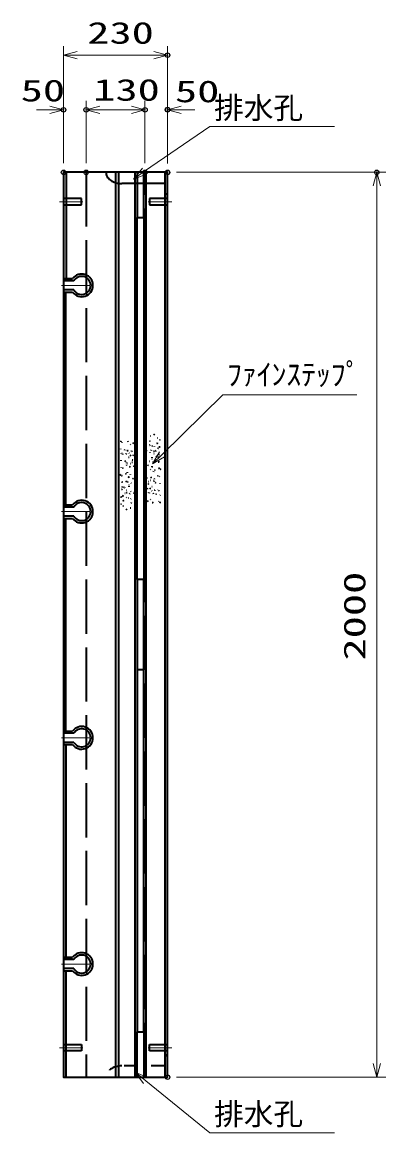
# Model space of a CAD drawing. Units: millimetres on the paper. Extents: x 0 to 841, y 0 to 594.
# Drawn here: x 87.6 to 127.8, y 269.6 to 392.3 of the extents above; entities that cross this region are included whole.
import ezdxf
from ezdxf.enums import TextEntityAlignment as Align

# ---------------------------------------------------------------- set-up
doc = ezdxf.new("R2010")
doc.units = ezdxf.units.MM
doc.header["$PDMODE"] = 32
doc.header["$PDSIZE"] = 0.5
for name, pattern in [('DASHED', [7.5, 6, -1.5]), ('USER1', [50.8, 31.75, -6.35, 6.35, -6.35]), ('USER2', [3, 1.5, -1.5])]:
    doc.linetypes.add(name, pattern=pattern)
for name, color, linetype, lineweight in [('D-BMK（構造物基準線）', 2, 'USER1', 18), ('D-STR-DIM（寸法）', 7, 'Continuous', 13), ('D-STR-HTXT（WS-旗）', 7, 'Continuous', 13), ('D-STR-HTXT（旗上げ）', 7, 'Continuous', 13), ('D-STR（構造物）', 1, 'Continuous', 35)]:
    doc.layers.add(name, color=color, linetype=linetype, lineweight=lineweight)
doc.layers.add('Defpoints_8', color=151, linetype='Continuous')
doc.styles.add('ＭＳ ゴシック', font='')
doc.styles.get('ＭＳ ゴシック').set_extended_font_data('MS Gothic')

# ---------------------------------------------------------------- blocks, each defined once
blk = doc.blocks.new('_Open30')
at = {"color": 7, "linetype": 'Continuous', "lineweight": 13}
for p, q in [((-1, 0.2679), (0, 0)), ((0, 0), (-1, -0.2679)), ((0, 0), (-1, 0))]:
    blk.add_line(p, q, dxfattribs=at)

msp = doc.modelspace()

# ---------------------------------------------------------------- linework, layer by layer
at = {"layer": 'D-BMK（構造物基準線）'}
for p, q in [((91.728, 372.484), (94.32, 372.484)), ((104.152, 372.484), (101.56, 372.484)), ((91.978, 363.234), (95.103, 363.234)), ((91.978, 338.234), (95.103, 338.234)), ((91.978, 313.234), (95.103, 313.234)), ((91.978, 288.234), (95.103, 288.234)), ((91.728, 278.984), (94.32, 278.984)), ((104.152, 278.984), (101.56, 278.984))]:
    msp.add_line(p, q, dxfattribs=at)
at = {"layer": 'D-STR-DIM（寸法）'}
for p, q in [((92.19, 383.631), (92.19, 389.681)), ((103.69, 383.661), (103.69, 389.681)), ((93.69, 388.681), (102.19, 388.681)), ((92.19, 376.734), (92.19, 383.631)), ((94.69, 376.734), (94.69, 383.631)), ((94.69, 376.734), (94.69, 383.631)), ((101.19, 376.734), (101.19, 383.631)), ((101.19, 376.734), (101.19, 383.631)), ((103.69, 376.704), (103.69, 383.631)), ((90.69, 382.631), (89.19, 382.631)), ((96.19, 382.631), (97.69, 382.631)), ((96.19, 382.631), (99.69, 382.631)), ((99.69, 382.631), (98.19, 382.631)), ((105.19, 382.631), (106.69, 382.631)), ((104.69, 375.734), (127.822, 375.734)), ((126.822, 277.234), (126.822, 374.234)), ((104.69, 275.734), (127.822, 275.734))]:
    msp.add_line(p, q, dxfattribs=at)
at = {"layer": 'D-STR-HTXT（WS-旗）'}
for points in [[(122.144, 380.78), (108.355, 380.78), (101.152, 375.839)], [(122.144, 269.586), (108.355, 269.586), (101.282, 275.338)]]:
    msp.add_lwpolyline(points, dxfattribs=at)
at = {"layer": 'D-STR-HTXT（旗上げ）'}
msp.add_lwpolyline([(124.62, 351.143), (109.79, 351.143), (103.082, 344.559)], dxfattribs=at)
at = {"layer": 'D-STR（構造物）'}
for p, q in [((92.49, 375.734), (92.49, 363.984)), ((97.94, 375.734), (97.94, 275.734)), ((98.315, 275.734), (98.315, 375.734)), ((100.065, 375.734), (100.065, 275.734)), ((100.315, 375.734), (100.315, 370.734)), ((101.065, 370.734), (101.065, 375.734)), ((101.315, 275.734), (101.315, 375.734)), ((103.39, 375.734), (103.39, 275.734)), ((92.19, 363.984), (93.19, 363.984)), ((93.324, 363.734), (92.19, 363.734)), ((93.324, 362.734), (92.19, 362.734)), ((92.19, 362.484), (93.19, 362.484)), ((92.44, 338.984), (92.44, 362.484)), ((101.766, 346.613), (101.814, 346.6)), ((102.566, 346.393), (102.616, 346.393)), ((102.833, 346.172), (102.798, 346.136)), ((102.869, 346.136), (102.833, 346.172)), ((98.49, 345.169), (98.486, 345.12)), ((98.639, 345.867), (98.634, 345.817)), ((99.54, 345.677), (99.576, 345.642)), ((99.683, 344.961), (99.683, 344.911)), ((99.743, 344.911), (99.781, 344.943)), ((99.743, 344.911), (99.775, 344.873)), ((100.123, 345.826), (100.144, 345.871)), ((101.253, 345.286), (101.249, 345.336)), ((101.446, 344.888), (101.399, 344.905)), ((101.69, 346.044), (101.725, 346.008)), ((101.752, 345.562), (101.708, 345.537)), ((101.725, 346.008), (101.76, 346.044)), ((101.865, 345.013), (101.824, 344.985)), ((101.865, 345.013), (101.894, 344.972)), ((102.01, 345.462), (101.96, 345.471)), ((102.236, 345.415), (102.253, 345.462)), ((102.375, 344.964), (102.42, 344.985)), ((98.557, 343.863), (98.561, 343.913)), ((98.578, 344.713), (98.611, 344.674)), ((98.709, 344.611), (98.705, 344.561)), ((99.099, 344.609), (99.112, 344.658)), ((99.099, 344.609), (99.147, 344.596)), ((99.44, 344.204), (99.39, 344.204)), ((99.4, 344.723), (99.446, 344.702)), ((99.804, 343.655), (99.754, 343.655)), ((99.79, 343.954), (99.838, 343.967)), ((99.79, 343.954), (99.803, 343.906)), ((100.12, 344.089), (100.137, 344.136)), ((101.144, 344.315), (101.106, 344.283)), ((101.696, 343.824), (101.746, 343.819)), ((101.721, 344.81), (101.742, 344.765)), ((101.939, 344.071), (101.989, 344.071)), ((101.943, 344.234), (101.952, 344.185)), ((102.053, 343.71), (102.101, 343.723)), ((102.227, 344.611), (102.177, 344.615)), ((102.456, 344.333), (102.424, 344.372)), ((98.569, 343.115), (98.56, 343.066)), ((99.183, 343.602), (99.17, 343.65)), ((99.183, 343.602), (99.231, 343.615)), ((99.259, 342.528), (99.268, 342.577)), ((99.589, 343.502), (99.539, 343.506)), ((101.377, 343.356), (101.345, 343.395)), ((101.545, 343.33), (101.502, 343.305)), ((101.545, 343.33), (101.52, 343.374)), ((101.814, 342.882), (101.839, 342.925)), ((102.121, 342.688), (102.112, 342.639)), ((99.326, 341.505), (99.278, 341.492)), ((99.566, 342.334), (99.541, 342.29)), ((99.634, 341.396), (99.684, 341.392)), ((99.835, 341.885), (99.878, 341.91)), ((99.835, 341.885), (99.86, 341.842)), ((100.003, 341.859), (100.035, 341.821)), ((101.589, 341.262), (101.541, 341.249)), ((101.576, 341.561), (101.626, 341.561)), ((101.589, 341.262), (101.576, 341.31)), ((101.791, 341.714), (101.841, 341.71)), ((102.196, 341.614), (102.148, 341.601)), ((102.196, 341.614), (102.209, 341.565)), ((102.811, 342.101), (102.819, 342.15)), ((102.823, 341.352), (102.819, 341.302)), ((98.924, 340.883), (98.956, 340.844)), ((99.005, 340.252), (98.96, 340.231)), ((99.153, 340.605), (99.203, 340.601)), ((99.441, 341.145), (99.391, 341.145)), ((99.437, 340.982), (99.428, 341.031)), ((99.514, 340.202), (99.486, 340.243)), ((99.514, 340.202), (99.555, 340.231)), ((99.659, 340.405), (99.638, 340.451)), ((99.934, 340.328), (99.981, 340.311)), ((100.236, 340.901), (100.274, 340.933)), ((101.26, 341.127), (101.243, 341.08)), ((101.637, 340.305), (101.598, 340.273)), ((101.637, 340.305), (101.605, 340.343)), ((101.697, 340.255), (101.697, 340.305)), ((101.979, 340.493), (101.934, 340.514)), ((101.939, 341.012), (101.989, 341.012)), ((102.281, 340.607), (102.233, 340.619)), ((102.281, 340.607), (102.268, 340.558)), ((102.67, 340.605), (102.675, 340.655)), ((102.801, 340.503), (102.769, 340.542)), ((102.889, 340.046), (102.894, 340.096)), ((92.19, 338.984), (93.19, 338.984)), ((98.511, 339.079), (98.546, 339.044)), ((98.546, 339.044), (98.582, 339.079)), ((98.813, 338.823), (98.763, 338.823)), ((99.144, 339.801), (99.127, 339.754)), ((99.37, 339.754), (99.419, 339.745)), ((99.655, 339.207), (99.619, 339.172)), ((99.628, 339.654), (99.671, 339.679)), ((99.655, 339.207), (99.69, 339.172)), ((100.126, 339.93), (100.13, 339.88)), ((101.257, 339.39), (101.236, 339.345)), ((101.839, 339.539), (101.804, 339.574)), ((102.741, 339.349), (102.745, 339.399)), ((93.324, 338.734), (92.19, 338.734)), ((93.324, 337.734), (92.19, 337.734)), ((99.614, 338.602), (99.566, 338.615)), ((92.19, 337.484), (93.19, 337.484)), ((92.44, 313.984), (92.44, 337.484)), ((100.315, 330.734), (100.315, 320.734)), ((101.065, 320.734), (101.065, 330.734)), ((92.19, 313.984), (93.19, 313.984)), ((93.324, 313.734), (92.19, 313.734)), ((93.324, 312.734), (92.19, 312.734)), ((92.19, 312.484), (93.19, 312.484)), ((92.44, 312.484), (92.44, 288.984)), ((92.19, 288.984), (93.19, 288.984)), ((93.324, 288.734), (92.19, 288.734)), ((93.324, 287.734), (92.19, 287.734)), ((92.19, 287.484), (93.19, 287.484)), ((92.49, 275.734), (92.49, 287.484)), ((100.315, 275.734), (100.315, 280.734)), ((101.065, 280.734), (101.065, 275.734))]:
    msp.add_line(p, q, dxfattribs=at)
at = {"layer": 'D-STR（構造物）', "linetype": 'DASHED'}
for p, q in [((94.69, 375.734), (94.69, 275.734)), ((101.19, 275.734), (101.19, 375.734)), ((103.39, 374.484), (98.645, 374.484)), ((103.69, 373.234), (103.39, 373.407)), ((92.19, 372.134), (94.19, 372.134)), ((101.69, 372.134), (103.69, 372.134)), ((92.19, 279.334), (94.19, 279.334)), ((101.69, 279.334), (103.69, 279.334)), ((103.69, 278.234), (103.39, 278.061))]:
    msp.add_line(p, q, dxfattribs=at)
at = {"layer": 'D-STR（構造物）', "linetype": 'USER2'}
msp.add_line((103.39, 276.984), (98.645, 276.984), dxfattribs=at)
at = {"layer": 'D-STR（構造物）'}
for points in [[(103.69, 275.734), (103.69, 375.734), (92.19, 375.734), (92.19, 275.734)], [(100.315, 370.734), (101.065, 370.734), (101.065, 330.734), (100.315, 330.734)], [(100.315, 280.734), (101.065, 280.734), (101.065, 320.734), (100.315, 320.734)]]:
    msp.add_lwpolyline(points, close=True, dxfattribs=at)
at = {"layer": 'D-STR（構造物）', "linetype": 'DASHED'}
for points in [[(94.19, 372.134), (94.19, 372.834), (92.19, 372.834)], [(103.69, 372.834), (101.69, 372.834), (101.69, 372.134)], [(94.19, 279.334), (94.19, 278.634), (92.19, 278.634)], [(103.69, 278.634), (101.69, 278.634), (101.69, 279.334)]]:
    msp.add_lwpolyline(points, dxfattribs=at)
at = {"layer": 'D-STR（構造物）'}
for points in [[(102.183, 346.73), (102.221, 346.762), (102.253, 346.724)], [(98.546, 346.001), (98.508, 345.969), (98.54, 345.93)], [(98.982, 345.026), (98.95, 345.065), (98.988, 345.097)], [(99.329, 344.962), (99.279, 344.966), (99.283, 345.016)], [(99.375, 345.958), (99.33, 345.979), (99.351, 346.025)], [(99.915, 345.85), (99.879, 345.814), (99.915, 345.779)], [(100.162, 345.306), (100.112, 345.306), (100.112, 345.256)], [(102.154, 344.896), (102.195, 344.924), (102.224, 344.883)], [(102.542, 345.819), (102.555, 345.771), (102.507, 345.758)], [(102.633, 345.213), (102.642, 345.262), (102.691, 345.254)], [(102.763, 345.346), (102.804, 345.375), (102.833, 345.334)], [(99.053, 343.77), (99.021, 343.809), (99.059, 343.841)], [(99.647, 344.456), (99.611, 344.421), (99.647, 344.386)], [(99.905, 344.504), (99.892, 344.456), (99.94, 344.443)], [(101.28, 344.021), (101.308, 344.062), (101.267, 344.091)], [(102.21, 343.699), (102.251, 343.67), (102.222, 343.629)], [(102.559, 344.254), (102.53, 344.295), (102.489, 344.266)], [(102.664, 343.728), (102.713, 343.737), (102.722, 343.688)], [(102.716, 344.211), (102.724, 344.26), (102.675, 344.269)], [(102.718, 344.512), (102.743, 344.555), (102.787, 344.53)], [(98.726, 343.072), (98.755, 343.031), (98.796, 343.059)], [(99.061, 342.442), (99.089, 342.401), (99.13, 342.43)], [(99.218, 343.34), (99.17, 343.353), (99.182, 343.402)], [(99.547, 343.23), (99.509, 343.198), (99.541, 343.159)], [(100.017, 343.235), (99.976, 343.263), (100.005, 343.304)], [(100.179, 343.043), (100.14, 343.011), (100.108, 343.049)], [(101.948, 343.179), (101.996, 343.192), (101.983, 343.241)], [(102.319, 342.774), (102.29, 342.815), (102.249, 342.786)], [(102.701, 343.016), (102.75, 343.025), (102.759, 342.976)], [(102.871, 342.94), (102.912, 342.911), (102.883, 342.87)], [(98.509, 342.276), (98.468, 342.305), (98.496, 342.346)], [(98.678, 342.2), (98.629, 342.191), (98.621, 342.24)], [(98.716, 341.488), (98.667, 341.479), (98.658, 341.528)], [(99.17, 341.517), (99.129, 341.546), (99.158, 341.587)], [(99.432, 342.036), (99.384, 342.023), (99.396, 341.975)], [(101.271, 342.167), (101.239, 342.205), (101.201, 342.173)], [(101.375, 341.911), (101.403, 341.952), (101.362, 341.981)], [(101.832, 341.986), (101.871, 342.018), (101.838, 342.056)], [(102.162, 341.876), (102.21, 341.863), (102.197, 341.814)], [(102.327, 341.446), (102.359, 341.407), (102.321, 341.375)], [(102.654, 342.144), (102.625, 342.185), (102.584, 342.156)], [(98.661, 340.704), (98.636, 340.661), (98.593, 340.686)], [(98.664, 341.005), (98.655, 340.956), (98.705, 340.947)], [(98.746, 340.003), (98.737, 339.954), (98.688, 339.962)], [(98.821, 340.962), (98.85, 340.921), (98.891, 340.95)], [(99.225, 340.32), (99.184, 340.291), (99.156, 340.332)], [(100.1, 341.195), (100.071, 341.154), (100.112, 341.125)], [(101.475, 340.712), (101.488, 340.76), (101.439, 340.773)], [(101.733, 340.759), (101.768, 340.795), (101.733, 340.83)], [(102.051, 340.254), (102.101, 340.25), (102.096, 340.2)], [(102.398, 340.19), (102.43, 340.151), (102.391, 340.119)], [(98.616, 339.869), (98.575, 339.841), (98.547, 339.882)], [(98.837, 339.396), (98.824, 339.445), (98.872, 339.458)], [(101.217, 339.91), (101.267, 339.91), (101.267, 339.96)], [(101.465, 339.366), (101.5, 339.401), (101.465, 339.437)], [(102.005, 339.258), (102.05, 339.237), (102.029, 339.191)], [(102.834, 339.215), (102.872, 339.247), (102.84, 339.286)], [(99.197, 338.486), (99.159, 338.453), (99.127, 338.492)]]:
    msp.add_lwpolyline(points, dxfattribs=at)
for centre, radius, start, end in [((94.19, 363.234), 1.25, 216.87004, 143.12997), ((94.19, 363.234), 1, 210.00012, 149.99989), ((94.19, 338.234), 1.25, 216.87004, 143.12997), ((94.19, 338.234), 1, 210.00012, 149.99989), ((94.19, 313.234), 1.25, 216.87003, 143.12996), ((94.19, 313.234), 1, 210.00011, 149.99988), ((94.19, 288.234), 1.25, 216.87003, 143.12996), ((94.19, 288.234), 1, 210.00011, 149.99988)]:
    msp.add_arc(centre, radius, start, end, dxfattribs=at)
at = {"layer": 'D-STR（構造物）', "linetype": 'DASHED'}
msp.add_ellipse((98.645, 375.734), major_axis=(-1.768, 0), ratio=0.7066, start_param=6.2831853, end_param=7.8539816, dxfattribs=at)
at = {"layer": 'D-STR（構造物）', "linetype": 'USER2'}
msp.add_ellipse((98.645, 275.734), major_axis=(-1.768, 0), ratio=0.7066, start_param=4.712389, end_param=6.2831853, dxfattribs=at)
at = {"layer": 'Defpoints_8'}
for p in [(103.69, 388.681), (92.19, 382.631), (94.69, 382.631), (101.19, 382.631), (103.69, 382.661), (103.69, 382.631), (92.19, 375.734), (94.69, 375.734), (94.69, 375.734), (101.19, 375.734), (101.19, 375.734), (103.69, 375.734), (103.69, 375.704), (126.822, 375.734), (103.69, 275.734)]:
    msp.add_point(p, dxfattribs=at)

# ---------------------------------------------------------------- block references
at = {"layer": 'D-STR-DIM（寸法）', "xscale": 1.5, "yscale": 1.5}
for p, rotation in [((92.19, 388.681), 180), ((94.69, 382.631), 180), ((94.69, 382.631), 180), ((103.69, 382.631), 180), ((126.822, 375.734), 90), ((126.822, 275.734), 270)]:
    msp.add_blockref('_Open30', p, dxfattribs=dict(at, rotation=rotation))
for p in [(103.69, 388.681), (92.19, 382.631), (101.19, 382.631), (101.19, 382.631)]:
    msp.add_blockref('_Open30', p, dxfattribs=at)
at = {"layer": 'D-STR-HTXT（WS-旗）', "xscale": 1.5, "yscale": 1.5}
for p, rotation in [((99.915, 374.991), 214.4461), ((100.118, 276.284), 140.8822)]:
    msp.add_blockref('_Open30', p, dxfattribs=dict(at, rotation=rotation))
at = {"layer": 'D-STR-HTXT（旗上げ）', "xscale": 1.5, "yscale": 1.5, "rotation": 224.46124}
msp.add_blockref('_Open30', (102.011, 343.509), dxfattribs=at)

# ---------------------------------------------------------------- texts
at = {"layer": 'D-STR-DIM（寸法）', "style": 'ＭＳ ゴシック', "width": 1.5}
for s, p in [('230', (94.815, 389.218)), ('50', (87.451, 382.849)), ('130', (95.476, 382.92)), ('50', (104.509, 382.754))]:
    msp.add_text(s, height=2.405, dxfattribs=at).set_placement(p, align=Align.BOTTOM_LEFT)
at = {"layer": 'D-STR-DIM（寸法）', "style": 'ＭＳ ゴシック'}
msp.add_text('ﾌｧｲﾝｽﾃｯﾌﾟ', height=2.405, dxfattribs=at).set_placement((110.27, 351.467), align=Align.BOTTOM_LEFT)
at = {"layer": 'D-STR-DIM（寸法）', "style": 'ＭＳ ゴシック', "width": 1.5}
msp.add_text('2000', height=2.405, rotation=90, dxfattribs=at).set_placement((126.285, 321.776), align=Align.BOTTOM_LEFT)
at = {"layer": 'D-STR-HTXT（WS-旗）', "style": 'ＭＳ ゴシック'}
for p in [(108.836, 380.932), (108.836, 269.737)]:
    msp.add_text('排水孔', height=2.405, dxfattribs=at).set_placement(p, align=Align.BOTTOM_LEFT)

doc.saveas('drawing.dxf')
